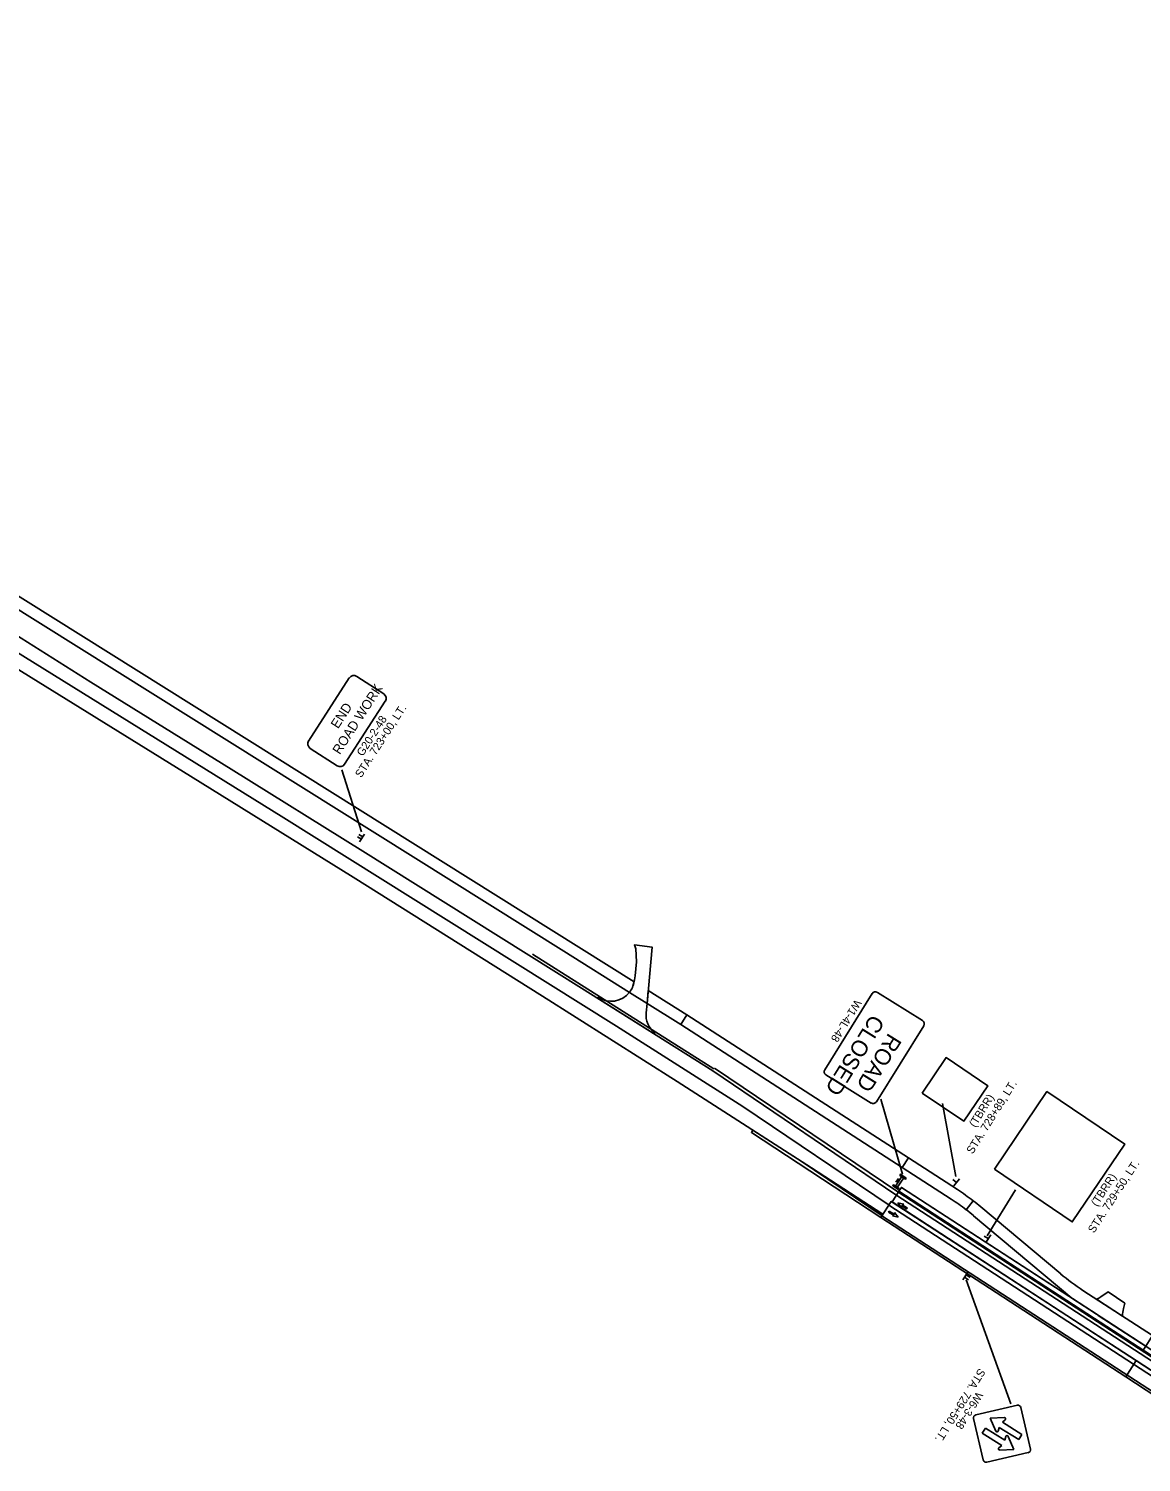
# Model space of a CAD drawing. Extents: x 134216 to 153379, y 327065 to 342138.
# Drawn here: x 144266 to 145239, y 332876 to 334130 of the extents above; entities that cross this region are included whole.
import ezdxf

# ---------------------------------------------------------------- set-up
doc = ezdxf.new("R2010")
doc.units = 0
for name, color, linetype in [('MT_P_Cells', 7, 'Continuous'), ('MT_P_CL_Double_Solid', 7, 'Continuous'), ('MT_P_Drums', 7, 'Continuous'), ('MT_P_Edge_Line', 7, 'Continuous'), ('MT_P_Temp_Road', 7, 'Continuous'), ('MT_P_Work_Area', 7, 'Continuous'), ('PM_X_Edge_Line', 7, 'Continuous'), ('PV_P_Drive', 7, 'Continuous'), ('SC_Shading1', 7, 'Continuous'), ('SN_P_Signs', 7, 'Continuous'), ('SN_P_Text', 7, 'Continuous')]:
    doc.layers.add(name, color=color, linetype=linetype)

msp = doc.modelspace()

# ---------------------------------------------------------------- linework, layer by layer
at = {"layer": 'MT_P_Cells'}
for p, q in [((145029.6, 333125.8), (145024, 333117.5)), ((145031.3, 333124.7), (145025.7, 333116.4)), ((145024.5, 333120.8), (145026.7, 333124.2)), ((145026.3, 333120.8), (145025, 333121.7)), ((145027.4, 333122.5), (145026.1, 333123.3)), ((145027.7, 333121.1), (145027.7, 333121.1)), ((145026.3, 333103), (145026.3, 333103)), ((145026.3, 333103), (145031.4, 333101.7)), ((145029.5, 333098.8), (145026.3, 333103)), ((145033.9, 333097.4), (145029.3, 333100.4)), ((145029.3, 333100.4), (145029.5, 333098.8)), ((145031.4, 333101.7), (145029.9, 333101.2)), ((145029.9, 333101.2), (145034.5, 333098.2)), ((145018.1, 333094.8), (145018.7, 333095.6)), ((145022.9, 333091.9), (145018.1, 333094.8)), ((145018.4, 333095.2), (145018.4, 333095.2)), ((145018.7, 333095.6), (145023.4, 333092.8)), ((145021.4, 333091.4), (145022.9, 333091.9)), ((145026.5, 333090.3), (145021.4, 333091.4)), ((145023.4, 333092.8), (145023.2, 333094.4)), ((145023.2, 333094.4), (145026.5, 333090.3)), ((145026.5, 333090.3), (145026.5, 333090.3)), ((145034.5, 333098.2), (145033.9, 333097.4)), ((145034.2, 333097.8), (145034.2, 333097.8))]:
    msp.add_line(p, q, dxfattribs=at)
for points in [[(145033.5, 333124.4), (145028.5, 333127.8), (145028, 333126.9), (145032.9, 333123.6)], [(145026.8, 333114.4), (145021.8, 333117.8), (145022.4, 333118.6), (145027.4, 333115.3)]]:
    msp.add_lwpolyline(points, close=True, dxfattribs=at)
at = {"layer": 'MT_P_CL_Double_Solid'}
for p, q in [((145018.5, 333100.7), (144890.6, 333187.2)), ((145294.5, 332921.2), (145018.3, 333100.8))]:
    msp.add_line(p, q, dxfattribs=at)
msp.add_lwpolyline([(143479.1, 334077.2), (143658, 333966.1), (143755.2, 333905.6), (143865.9, 333834.8), (144075, 333699.8), (144170.7, 333637.7), (144254.9, 333585.1), (144486.9, 333441.1), (144780.3, 333257.4), (144890.6, 333187.2)], dxfattribs=at)
at = {"layer": 'MT_P_Drums'}
msp.add_line((144865.4, 333219.9), (144706.6, 333320.3), dxfattribs=at)
msp.add_lwpolyline([(145302.2, 332933), (145026.2, 333112.4), (144866, 333220.7)], dxfattribs=at)
at = {"layer": 'MT_P_Edge_Line'}
for p, q in [((145012.4, 333091.6), (144941.7, 333139.4)), ((145288.6, 332912), (145012.3, 333091.6))]:
    msp.add_line(p, q, dxfattribs=at)
for points in [[(143353.5, 334129.6), (143450.1, 334069.6), (143513.4, 334030.5), (143600.4, 333976.4), (143726.8, 333897.8), (143845.8, 333824.1), (143964.6, 333750.4), (144123, 333652.4), (144241.5, 333578.9), (144407.7, 333475.9), (144549.9, 333387.5), (144715.5, 333283.7), (144833.3, 333209.1), (144927.2, 333148.7), (144941.7, 333139.4)], [(144082.9, 333714.3), (144183.4, 333645.3), (144198.3, 333635.2), (144320.6, 333558.2), (144443.2, 333482), (144558.3, 333410.5), (144749.7, 333290.7), (144864.4, 333218.2)], [(144864.4, 333218.2), (145024.5, 333109.9), (145300.5, 332930.5)]]:
    msp.add_lwpolyline(points, dxfattribs=at)
at = {"layer": 'MT_P_Temp_Road'}
msp.add_line((145011.3, 333089.9), (144898.2, 333164.4), dxfattribs=at)
at = {"layer": 'MT_P_Work_Area'}
for p, q in [((145085.8, 333096.8), (145092, 333104.7)), ((145098.8, 333099.3), (145168.6, 333040.7)), ((145222.7, 333003.7), (145199.9, 333018.6))]:
    msp.add_line(p, q, dxfattribs=at)
for points in [[(144813.6, 333251.5), (144813.1, 333250.7), (144763.5, 333281.9), (144764, 333282.8)], [(144791.5, 333286.9), (144806.9, 333277.3), (144806.1, 333269.1)], [(145188.1, 333026.2), (145248.9, 332986.7), (145242.9, 332977.4), (145178.2, 333019.5), (145092.4, 333091.6), (145092.3, 333091.6)], [(145203.8, 333020.7), (145210.1, 333024.9), (145224.7, 333015.1), (145223.6, 333010.5)]]:
    msp.add_lwpolyline(points, dxfattribs=at)
msp.add_lwpolyline([(145240.8, 332974.1), (145027.1, 333113), (145029.3, 333116.3), (145242.9, 332977.4)], close=True, dxfattribs=at)
for centre, radius, start, end in [((144775.6, 333299.1), 20, 234.4681, 322.6303), ((144825.9, 333267.2), 19.9, 174.5804, 231.821), ((145051.8, 333047.8), 69.7, 47.6322, 54.7702), ((145047.2, 333042.1), 67.1, 47.6454, 54.7842), ((145297.1, 333193.9), 200, 229.9897, 236.974), ((145187.3, 333045.8), 30, 294.743, 303.3027), ((145252.7, 333003.3), 30, 166.1532, 179.2049)]:
    msp.add_arc(centre, radius, start, end, dxfattribs=at)
at = {"layer": 'PM_X_Edge_Line'}
msp.add_line((145092, 333104.7), (145085.9, 333096.8), dxfattribs=at)
for points in [[(144791.5, 333286.9), (144734.2, 333322.8), (144211.6, 333650.1), (144217, 333658.5), (144795.5, 333296.2)], [(144795.5, 333296.2), (144796.6, 333301.4), (144797.8, 333313.6), (144797.1, 333324.9), (144795.9, 333328.4), (144811.4, 333326.4), (144806.9, 333277.3), (144791.6, 333286.9)], [(145072.8, 333106), (145030, 333133.7), (145035.4, 333142.1), (145078.3, 333114.4)]]:
    msp.add_lwpolyline(points, dxfattribs=at)
for points in [[(144836.3, 333258.9), (144806.9, 333277.3), (144807.9, 333288.4), (144841.6, 333267.3)], [(145030, 333133.7), (144836.3, 333258.9), (144841.6, 333267.3), (145035.4, 333142.1)]]:
    msp.add_lwpolyline(points, close=True, dxfattribs=at)
for centre, radius, start, end in [((144775.1, 333299.3), 20.6, 322.8577, 351.2881), ((144775.6, 333299), 20, 322.6303, 351.9362), ((144967, 332942.2), 205, 52.4348, 57.1268), ((144967, 332942.3), 195, 52.4262, 57.1268)]:
    msp.add_arc(centre, radius, start, end, dxfattribs=at)
at = {"layer": 'PV_P_Drive'}
for p, q in [((144764, 333282.8), (144763.5, 333281.9)), ((144763.5, 333281.9), (144813.1, 333250.7)), ((144813.6, 333251.5), (144813.1, 333250.7))]:
    msp.add_line(p, q, dxfattribs=at)
msp.add_arc((144826, 333267.2), 20, 174.6991, 231.7023, dxfattribs=at)
at = {"layer": 'SC_Shading1'}
for p, q in [((145029.3, 333116.3), (145201.4, 333004.5)), ((145201.4, 333004.4), (145304.9, 332937.2))]:
    msp.add_line(p, q, dxfattribs=at)
for points in [[(144899.5, 333166.5), (144950.7, 333133.5), (145013.2, 333093), (145011.3, 333089.9), (144898.2, 333164.4)], [(145011.2, 333089.9), (145020.5, 333104.1), (145234.7, 332964.9), (145225.5, 332950.6)]]:
    msp.add_lwpolyline(points, close=True, dxfattribs=at)
for points in [[(145296.7, 332924.6), (145021.1, 333103.7), (145027.1, 333112.9), (145302.7, 332933.8), (145302.7, 332933.8)], [(145287.4, 332910.3), (145225.5, 332950.6), (145234.7, 332964.9), (145296.7, 332924.6)]]:
    msp.add_lwpolyline(points, dxfattribs=at)
at = {"layer": 'SN_P_Signs'}
for p, q in [((144557.1, 333420.8), (144553.7, 333423)), ((144558.4, 333422.9), (144555, 333425)), ((144559.9, 333425.2), (144555.5, 333418.5)), ((144557.7, 333421.8), (144557.7, 333421.8)), ((145077.6, 333120.7), (145074.4, 333123.2)), ((145080.1, 333123.9), (145075.1, 333117.6)), ((145107.4, 333075), (145103, 333068.3)), ((145105.2, 333071.6), (145101.8, 333073.8)), ((145105.2, 333071.6), (145105.2, 333071.6)), ((145083.1, 333035.4), (145087.4, 333042.2)), ((145084.6, 333037.8), (145088, 333035.6)), ((145085.3, 333038.8), (145085.3, 333038.8)), ((145085.9, 333039.8), (145089.3, 333037.7)), ((145119.4, 332915), (145107, 332914.5)), ((145107, 332914.5), (145112, 332903.2)), ((145117.6, 332911), (145120.1, 332913.2)), ((145102.7, 332905.9), (145099.9, 332901.4)), ((145099.9, 332901.4), (145117, 332890.8)), ((145119.8, 332895.3), (145102.7, 332905.9)), ((145114, 332903.3), (145114.8, 332906.5)), ((145114.8, 332906.5), (145131.9, 332895.8)), ((145134.7, 332900.3), (145117.6, 332911)), ((145131.9, 332895.8), (145134.7, 332900.3)), ((145117, 332890.8), (145114.5, 332888.6)), ((145115.2, 332886.7), (145127.6, 332887.3)), ((145120.6, 332898.4), (145119.8, 332895.3)), ((145127.6, 332887.3), (145122.6, 332898.6))]:
    msp.add_line(p, q, dxfattribs=at)
for points in [[(144576.6, 333548), (144553, 333563.2)], [(144546.5, 333561.8), (144510.9, 333506.7)], [(144542.4, 333486.4), (144578, 333541.5)], [(144512.3, 333500.2), (144535.9, 333485)], [(145003.7, 333285.8), (144962.3, 333219.3)], [(145047.7, 333262.3), (145008.3, 333286.9)], [(145007.4, 333191.2), (145048.8, 333257.7)], [(144963.3, 333214.7), (145002.8, 333190.1)], [(145094.4, 332917.4), (145130.7, 332925.8)], [(145133.8, 332923.8), (145142.2, 332887.5)], [(145100.8, 332878), (145092.4, 332914.2)], [(145140.2, 332884.4), (145104, 332876)]]:
    msp.add_lwpolyline(points, dxfattribs=at)
for centre, radius, start, end in [((144550.5, 333559.3), 4.69, 57.1316, 147.1316), ((144574.1, 333544), 4.69, 327.1316, 57.1316), ((144514.9, 333504.2), 4.69, 147.1316, 237.1316), ((144538.5, 333488.9), 4.69, 237.1316, 327.1316), ((145006.5, 333284), 3.33, 58.0715, 148.0715), ((145046, 333259.5), 3.33, 328.0715, 58.0715), ((144965.1, 333217.5), 3.33, 148.0715, 238.0715), ((145004.5, 333193), 3.33, 238.0715, 328.0715), ((145131.2, 332923.2), 2.66, 12.9778, 102.9778), ((145095, 332914.8), 2.66, 102.9778, 192.9778), ((145119.4, 332914), 1.06, 310.6116, 92.3833), ((145113, 332903.6), 1.06, 203.5723, 345.3441), ((145121.7, 332898.2), 1.06, 23.5723, 165.3441), ((145115.2, 332887.8), 1.06, 130.6116, 272.3833), ((145139.6, 332886.9), 2.66, 282.9778, 12.9778), ((145103.4, 332878.6), 2.66, 192.9778, 282.9778)]:
    msp.add_arc(centre, radius, start, end, dxfattribs=at)
at = {"layer": 'SN_P_Text'}
for p, q in [((144557.3, 333427.4), (144540, 333481.6)), ((145030.4, 333127.9), (145011.2, 333193.4)), ((145065.3, 333189.6), (145077, 333125.8)), ((145129, 333114.3), (145104.3, 333074)), ((145085.8, 333035.6), (145125.1, 332927))]:
    msp.add_line(p, q, dxfattribs=at)
for points in [[(145047.5, 333198.9), (145083.9, 333174.4), (145104.8, 333205.3), (145068.4, 333229.8)], [(145110.6, 333132.2), (145178.7, 333086.2), (145224.6, 333154.3), (145156.5, 333200.2)]]:
    msp.add_lwpolyline(points, close=True, dxfattribs=at)

# ---------------------------------------------------------------- texts
at = {"layer": 'SN_P_Signs'}
for s, height, rotation, p in [('ROAD WORK', 8.33, 57.1316, (144538.2, 333494.3)), ('END', 8.33, 57.1316, (144536.7, 333516.9)), ('CLOSED', 14.17, 238.0715, (145003.3, 333268.5)), ('ROAD', 14.17, 238.0715, (145018.2, 333252.1))]:
    msp.add_text(s, height=height, rotation=rotation, dxfattribs=at).set_placement(p)
at = {"layer": 'SN_P_Text'}
for s, rotation, p in [('STA. 723+00, LT.', 57.1316, (144556.9, 333474)), ('G20-2-48', 57.1316, (144558.3, 333492.8)), ('W1-4L-48', 238.304, (144988.9, 333281.2)), ('STA. 728+89, LT.', 57.9783, (145091.6, 333145)), ('(TBRR)', 57.9783, (145093.9, 333168.3)), ('STA. 729+50, LT.', 56.9166, (145197.7, 333075.8)), ('(TBRR)', 56.9166, (145200.4, 333099.1)), ('STA. 729+50, LT.', 237.9778, (145097.3, 332958.7)), ('W6-3-48', 237.9778, (145095.2, 332938.2))]:
    msp.add_text(s, height=7, rotation=rotation, dxfattribs=at).set_placement(p)

doc.saveas('drawing.dxf')
